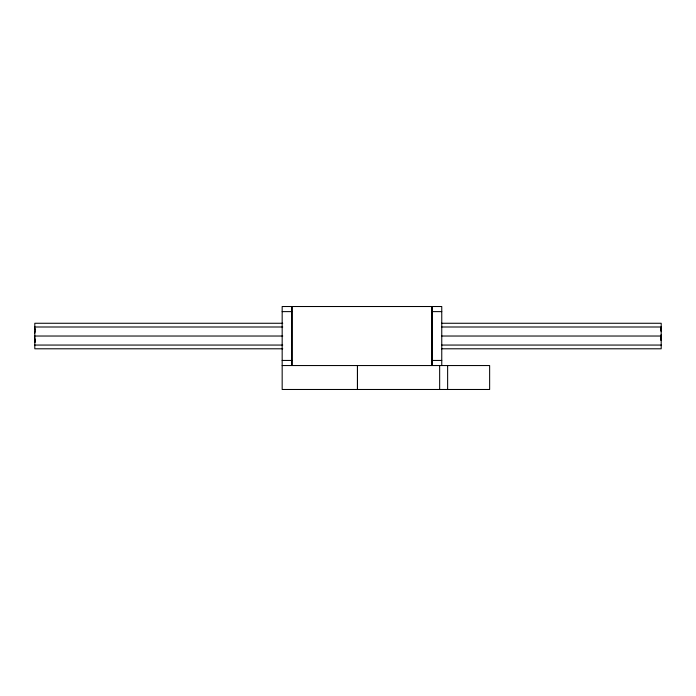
<?xml version="1.0" encoding="UTF-8"?>
<svg xmlns="http://www.w3.org/2000/svg" width="696" height="696" viewBox="0 0 696 696"><rect width="100%" height="100%" fill="white"/><g stroke="black" fill="none" stroke-linecap="round" stroke-linejoin="round"><path stroke-width="1.04" d="M292.12 365.478L292.146 306.518L431.79 306.518L431.79 365.548L432.181 365.148M660.939 339.674L661.2 334.532M660.965 340.527L661.2 336.029L441.525 336.029M34.8 342.18L34.8 337.725M35.2 341.797L34.8 339.022M34.8 333.053L35.174 331.061M34.8 329.486L35.078 328.686L34.8 329.591L35.357 330.061M282.167 311.617L291.746 311.617M432.181 311.617L441.76 311.617M282.75 323.266L34.8 323.266L34.8 348.792L282.75 348.792M441.525 323.266L661.2 323.266L661.2 348.792L441.525 348.792M34.8 326.998L282.75 326.998M441.525 326.998L661.2 326.998M34.8 336.029L282.75 336.029M34.8 345.059L282.75 345.059M441.525 345.059L661.2 345.059M282.167 360.441L291.746 360.441M432.181 360.441L441.76 360.441M282.167 365.548L489.636 365.548L489.636 389.482L282.167 389.482L282.167 306.518L291.746 306.518L291.746 365.548M660.635 328.147L661.2 331.609M660.826 328.86L661.2 330.287M35.096 341.71L34.931 340.936L35.07 341.927M447.632 365.548L447.632 389.482M441.76 365.548L441.76 306.518L432.181 306.518L432.181 365.548M439.655 365.548L439.655 389.482M357.466 365.548L357.466 389.482L357.466 365.548"/></g></svg>
